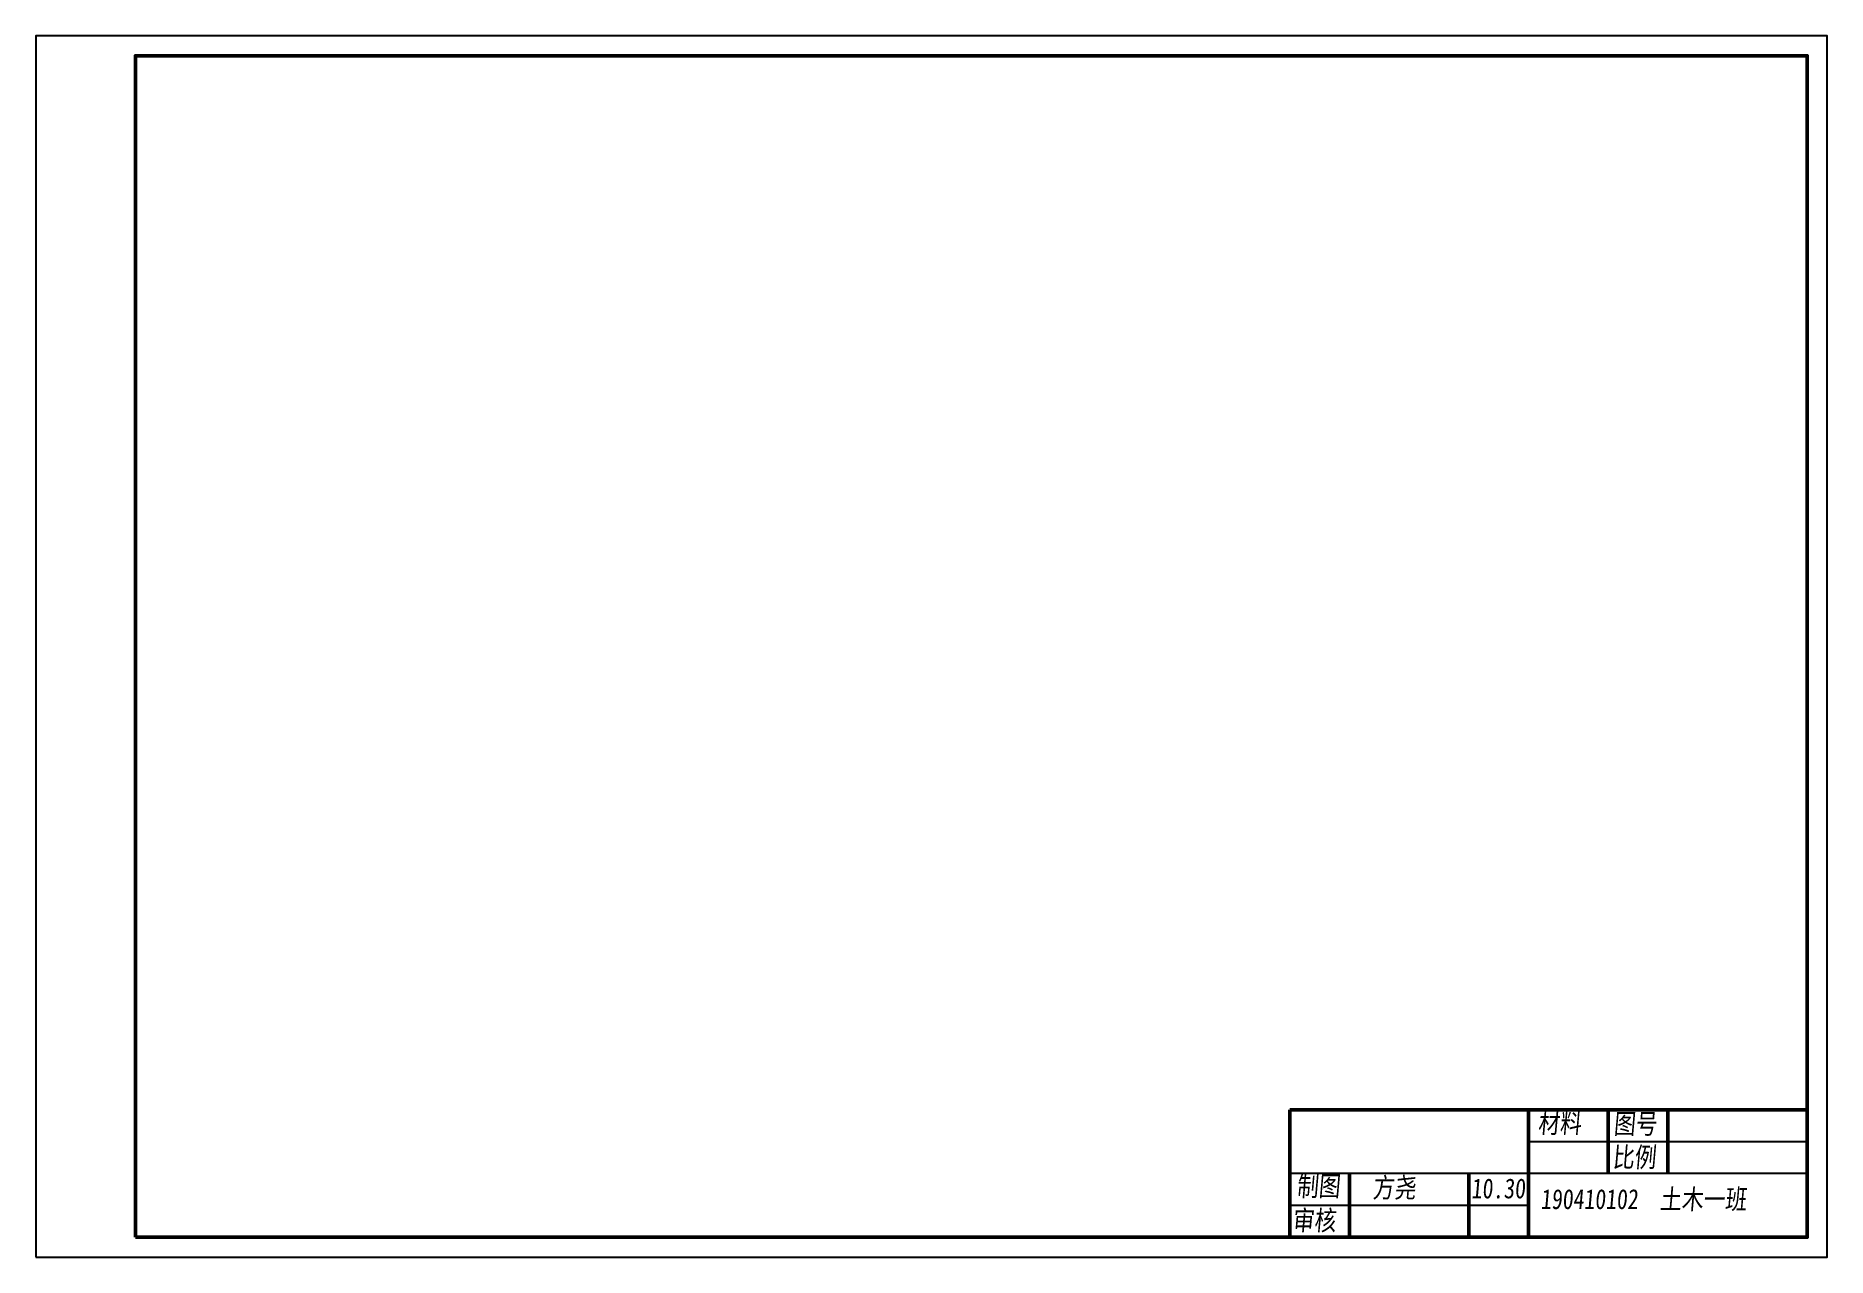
# Model space of a CAD drawing. Header units: millimetres. Extents: x 25 to 475, y 45 to 352.
import ezdxf

# ---------------------------------------------------------------- set-up
doc = ezdxf.new("R2010")
doc.units = ezdxf.units.MM
for name, color, linetype, lineweight in [('标注', 7, 'Continuous', 25), ('粗实线', 7, 'Continuous', 50), ('细实线', 7, 'Continuous', 25), ('细实线。', 7, 'Continuous', 25)]:
    doc.layers.add(name, color=color, linetype=linetype, lineweight=lineweight)
doc.styles.add('文5', font='STFANGSO.TTF', dxfattribs={"width": 0.8, "oblique": 5, "height": 5})

msp = doc.modelspace()

# ---------------------------------------------------------------- linework, layer by layer
at = {"layer": '粗实线'}
for p, q in [((470, 82), (340, 82)), ((340, 82), (340, 50)), ((400, 82), (400, 50)), ((420, 66), (420, 82)), ((435, 66), (435, 82)), ((470, 50), (470, 82)), ((355, 65.82), (355, 50)), ((385, 66), (385, 50)), ((470, 50), (340, 50)), ((340, 50), (470, 50))]:
    msp.add_line(p, q, dxfattribs=at)
msp.add_lwpolyline([(50, 50), (470, 50), (470, 347), (50, 347)], close=True, dxfattribs=at)
at = {"layer": '细实线'}
msp.add_lwpolyline([(25, 45), (475, 45), (475, 352), (25, 352)], close=True, dxfattribs=at)
at = {"layer": '细实线。'}
for p, q in [((470, 74), (400, 74)), ((470, 66), (340, 66)), ((400, 58), (340, 58))]:
    msp.add_line(p, q, dxfattribs=at)

# ---------------------------------------------------------------- texts
at = {"layer": '标注', "ltscale": 0.1, "style": '文5', "oblique": 5, "width": 0.8}
msp.add_text('10.30', height=5, dxfattribs=at).set_placement((385.54, 59.79))
at = {"layer": '细实线。', "style": '文5', "oblique": 5, "width": 0.8}
for s, p in [('材料', (402.31, 76.22)), ('图号', (421.31, 76.03)), ('比例', (421.05, 67.65)), ('制图', (341.7, 60.37)), ('方尧', (360.77, 60)), ('190410102  土木一班', (402.97, 57.1)), ('审核', (340.63, 51.76))]:
    msp.add_text(s, height=5, dxfattribs=at).set_placement(p)

doc.saveas('drawing.dxf')
